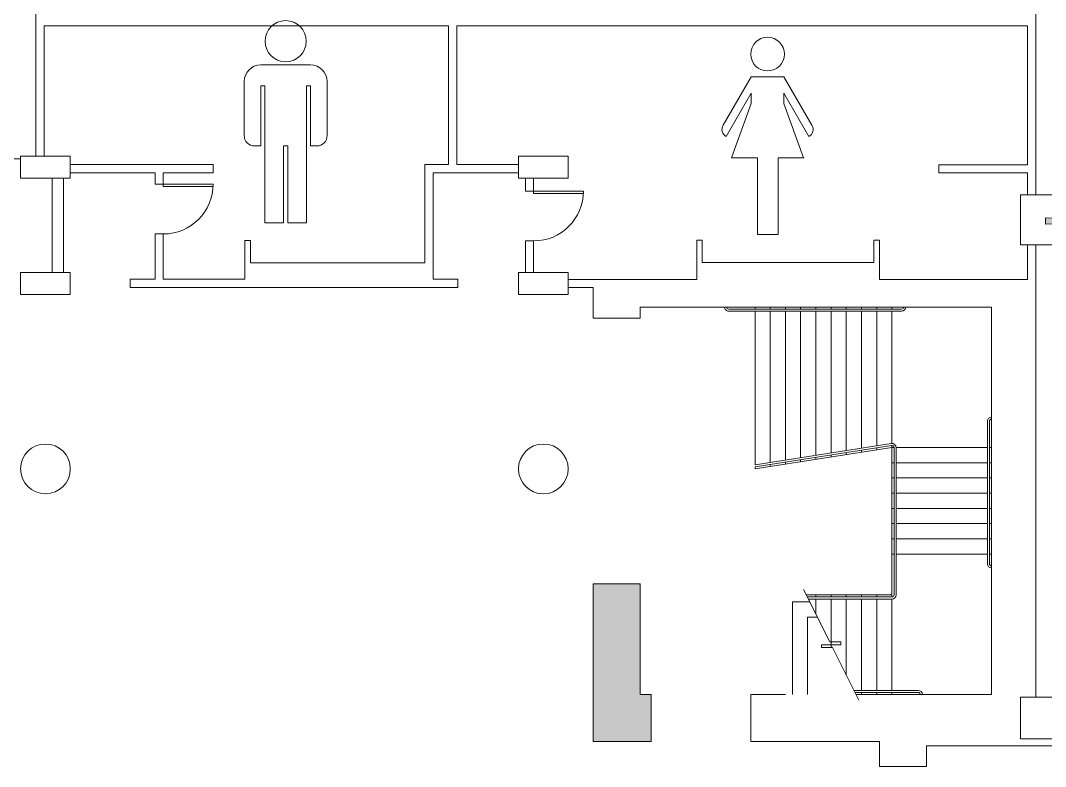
# Model space of a CAD drawing. Header units: inches. Extents: x -10671 to 1761, y -674 to 7170.
# Drawn here: x -3276 to -2535, y -17 to 522 of the extents above; entities that cross this region are included whole.
import ezdxf

# ---------------------------------------------------------------- set-up
doc = ezdxf.new("R2010")
doc.units = ezdxf.units.IN
doc.header["$LTSCALE"] = 19.2
doc.header["$MEASUREMENT"] = 0
doc.linetypes.add('DASHED', pattern=[1.953125, 1.302083, -0.651042])
doc.layers.add('DWG-0', color=7, linetype='Continuous', lineweight=18)
doc.layers.add('Venue-Walls and Doors', color=7, linetype='Continuous', lineweight=5)
for name, color, linetype, lineweight, true_color in [('DWG-bldg-overhang', 7, 'DASHED', 18, 0xc0c0c0), ('Venue-Ceiling-Obstructions', 7, 'Continuous', 5, 0xdd0000), ('Venue-Columns', 7, 'Continuous', 18, 0xc0c0c0), ('Venue-Text-Facility', 4, 'Continuous', 5, 0x00ffff)]:
    doc.layers.add(name, color=color, linetype=linetype, lineweight=lineweight, true_color=true_color)

# ---------------------------------------------------------------- blocks, each defined once
blk = doc.blocks.new('A-xp01$0$B$1636')
at = {"layer": 'DWG-0', "flags": 128}
blk.add_lwpolyline([(-8, -18), (-8, 18), (8, 18), (8, -18)], close=True, dxfattribs=at)
blk = doc.blocks.new('A-xp01$0$B$3030')
at = {"layer": 'DWG-0', "flags": 128}
blk.add_lwpolyline([(-15, -15), (15, -15), (15, 15), (-15, 15)], close=True, dxfattribs=at)
blk = doc.blocks.new('A-xp01$0$AA22C')
at = {"layer": 'DWG-0'}
for p, q in [((0, 0), (0, -12.666)), ((1, 0), (1, -12.666)), ((-1, -13.666), (-1, -14.666))]:
    blk.add_line(p, q, dxfattribs=at)
for radius in [2, 1]:
    blk.add_arc((-1, -12.666), radius, 270, 0, dxfattribs=at)
blk = doc.blocks.new('A-xp01$0$AA22B')
at = {"layer": 'DWG-0'}
for p, q in [((0, 0), (0, -4.666)), ((1, 0), (1, -4.666)), ((-1, -5.666), (-1, -6.666))]:
    blk.add_line(p, q, dxfattribs=at)
for radius in [2, 1]:
    blk.add_arc((-1, -4.666), radius, 270, 0, dxfattribs=at)
blk = doc.blocks.new('A-xp01$0$B$3036')
at = {"layer": 'DWG-0', "flags": 128}
blk.add_lwpolyline([(-15, -18), (-15, 18), (15, 18), (15, -18)], close=True, dxfattribs=at)
blk = doc.blocks.new('A-xp01$0$COL-36R')
at = {"layer": 'DWG-0'}
blk.add_circle((0, 0), 18, dxfattribs=at)
blk = doc.blocks.new('A-xp01$0$AD03A')
at = {"layer": 'DWG-0'}
for p, q in [((0, 1), (0, 0)), ((0.049, 0), (0.049, 0.999)), ((0, 0), (0.049, 0))]:
    blk.add_line(p, q, dxfattribs=at)
blk.add_arc((0, 0), 1, 0, 90, dxfattribs=at)
blk = doc.blocks.new('WOMEN')
at = {"layer": 'Venue-Text-Facility'}
for p, q in [((-8, 76), (-21.46, 52.68)), ((-8, 76), (7.77, 76)), ((7.77, 76), (21.23, 52.68)), ((-8, 68), (-20, 47.22)), ((-8, 68), (-8, 63.1)), ((7.77, 68), (7.77, 63.1)), ((7.77, 68), (19.77, 47.22)), ((-8, 63.1), (-17.5, 37)), ((7.77, 63.1), (17.27, 37)), ((-5, 37), (-17.5, 37)), ((-5, 37), (-5, 0)), ((5, 37), (5, 0)), ((17.5, 37), (5, 37)), ((-5, 0), (5, 0))]:
    blk.add_line(p, q, dxfattribs=at)
blk.add_circle((-0.12, 86.89), 8.11, dxfattribs=at)
for centre, start, end in [((-18.37, 50.58), 145.7954, 244.2046), ((18.14, 50.58), 295.7954, 34.2046)]:
    blk.add_arc(centre, 3.74, start, end, dxfattribs=at)
blk = doc.blocks.new('WOMENSROOM')
at = {"layer": 'Venue-Text-Facility'}
blk.add_blockref('WOMEN', (-8.49, -6.98), dxfattribs=at)
blk = doc.blocks.new('MEN')
at = {"layer": 'Venue-Text-Facility'}
for p, q in [((-2, 76), (22, 76)), ((-10, 42), (-10, 68)), ((-2, 37), (-2, 66)), ((-2, 66), (0, 66)), ((0, 0), (0, 66)), ((20, 66), (20, 0)), ((20, 66), (22, 66)), ((22, 66), (22, 37)), ((30, 68), (30, 42)), ((-2, 37), (-5, 37)), ((11, 37), (9, 37)), ((9, 0), (9, 37)), ((11, 0), (11, 37)), ((25, 37), (22, 37)), ((0, 0), (9, 0)), ((11, 0), (20, 0))]:
    blk.add_line(p, q, dxfattribs=at)
blk.add_circle((10, 87.44), 9.93, dxfattribs=at)
for centre, radius, start, end in [((-2, 68), 8, 90, 180), ((22, 68), 8, 0, 90), ((-5, 42), 5, 180, 270), ((25, 42), 5, 270, 0)]:
    blk.add_arc(centre, radius, start, end, dxfattribs=at)

msp = doc.modelspace()

# ---------------------------------------------------------------- hatches: boundary and pattern name
at = {"layer": 'Venue-Ceiling-Obstructions', "linetype": 'Continuous', "lineweight": 0, "true_color": 0xffff00}
msp.add_hatch(color=2, dxfattribs=at).paths.add_polyline_path([(-2535.26, 375.17), (-34.23, 375.35), (-34.23, 379.45), (-2535.24, 379.65)])
at = {"layer": 'Venue-Columns', "linetype": 'Continuous', "lineweight": 0, "true_color": 0xc0c0c0}
msp.add_hatch(color=9, dxfattribs=at).paths.add_polyline_path([(-2862.24, 115.3), (-2862.24, 1.3), (-2820.24, 1.3), (-2820.24, 35.3), (-2828.24, 35.3), (-2828.24, 115.3)])

# ---------------------------------------------------------------- linework, layer by layer
at = {"layer": 'DWG-bldg-overhang', "linetype": 'DASHED'}
msp.add_line((-3276.25, 422.31), (-3600.26, 422.31), dxfattribs=at)
at = {"layer": 'Venue-Ceiling-Obstructions', "flags": 128}
msp.add_lwpolyline([(-2535.26, 375.17), (-34.23, 375.35), (-34.23, 379.45), (-2535.24, 379.65)], close=True, dxfattribs=at)
at = {"layer": 'Venue-Walls and Doors'}
for p, q in [((-3265.21, 424.31), (-3265.21, 723.52)), ((-2542.27, 723.3), (-2542.27, 396.3)), ((-2542.27, 723.3), (-2542.27, 396.3)), ((-2966.77, 518.39), (-3259.21, 518.39)), ((-3259.21, 424.31), (-3259.21, 518.39)), ((-2966.77, 418.31), (-2966.77, 518.39)), ((-2548.27, 518.39), (-2960.77, 518.39)), ((-2960.77, 418.31), (-2960.77, 518.39)), ((-2548.27, 518.39), (-2598.25, 518.39)), ((-2548.27, 418.14), (-2548.27, 518.39)), ((-2548.27, 418.14), (-2548.27, 518.39)), ((-3240.26, 418.31), (-3137.01, 418.31)), ((-3137.01, 418.31), (-3137.01, 412.31)), ((-2984.01, 418.31), (-2984.01, 347.31)), ((-2966.77, 418.31), (-2984.01, 418.31)), ((-2916.26, 418.31), (-2960.77, 418.31)), ((-2548.27, 418.14), (-2612.27, 418.14)), ((-2612.27, 412.14), (-2612.27, 418.14)), ((-2548.27, 418.14), (-2598.25, 418.14)), ((-3253.26, 408.31), (-3253.26, 340.31)), ((-3245.26, 408.31), (-3245.26, 340.31)), ((-3240.26, 412.31), (-3179.01, 412.31)), ((-3179.01, 412.31), (-3179.01, 404.06)), ((-3173.01, 412.31), (-3173.01, 404.06)), ((-3173.01, 412.31), (-3137.01, 412.31)), ((-2978.01, 412.31), (-2978.01, 335.31)), ((-2916.26, 412.31), (-2978.01, 412.31)), ((-2911.26, 399.06), (-2911.26, 408.31)), ((-2905.26, 399.06), (-2905.26, 408.31)), ((-2548.27, 412.14), (-2612.27, 412.14)), ((-2548.27, 412.14), (-2598.25, 412.14)), ((-2548.27, 396.31), (-2548.27, 412.14)), ((-2548.27, 396.31), (-2548.27, 412.14)), ((-3173.01, 404.06), (-3179.01, 404.06)), ((-2905.26, 399.06), (-2911.26, 399.06)), ((-3173.01, 368.06), (-3179.01, 368.06)), ((-3179.01, 368.06), (-3179.01, 335.31)), ((-3173.01, 368.06), (-3173.01, 335.31)), ((-3114, 363.31), (-3114, 335.31)), ((-3110, 363.31), (-3114, 363.31)), ((-3110, 347.31), (-3110, 363.31)), ((-2659.32, 363.52), (-2655.32, 363.52)), ((-2659.32, 347.52), (-2659.32, 363.52)), ((-2655.32, 363.52), (-2655.32, 335.3)), ((-2905.26, 363.06), (-2911.26, 363.06)), ((-2911.26, 340.31), (-2911.26, 363.06)), ((-2905.26, 340.31), (-2905.26, 363.06)), ((-2548.27, 335.3), (-2548.27, 360.23)), ((-2548.27, 335.3), (-2548.27, 360.23)), ((-2542.27, 360.3), (-2542.27, 33.3)), ((-2542.27, 360.3), (-2542.27, 33.3)), ((-2984, 347.31), (-3110, 347.31)), ((-2783.32, 347.52), (-2659.32, 347.52)), ((-3197.01, 335.31), (-3197.01, 329.31)), ((-3179.01, 335.31), (-3197.01, 335.31)), ((-3114, 335.31), (-3173.01, 335.31)), ((-2960.01, 335.31), (-2978.01, 335.31)), ((-2960.01, 335.31), (-2960.01, 329.31)), ((-2880.26, 335.3), (-2787.32, 335.3)), ((-2655.32, 335.3), (-2548.27, 335.3)), ((-2598.25, 335.3), (-2548.27, 335.3)), ((-2960.01, 329.31), (-3197.01, 329.31)), ((-2880.24, 329.3), (-2862.24, 329.3)), ((-2862.24, 329.3), (-2862.24, 307.3)), ((-2574.24, 315.3), (-2828.24, 315.3)), ((-2828.24, 315.3), (-2828.24, 307.3)), ((-2745.24, 313.8), (-2745.24, 315.3)), ((-2745.24, 313.8), (-2646.24, 313.8)), ((-2745.24, 201.3), (-2745.24, 312.3)), ((-2745.24, 312.3), (-2646.24, 312.3)), ((-2734.24, 313.8), (-2734.24, 315.3)), ((-2734.24, 203.02), (-2734.24, 312.3)), ((-2723.24, 313.8), (-2723.24, 315.3)), ((-2723.24, 204.74), (-2723.24, 312.3)), ((-2712.24, 313.8), (-2712.24, 315.3)), ((-2712.24, 206.46), (-2712.24, 312.3)), ((-2701.24, 313.8), (-2701.24, 315.3)), ((-2701.24, 208.18), (-2701.24, 312.3)), ((-2690.24, 313.8), (-2690.24, 315.3)), ((-2690.24, 209.91), (-2690.24, 312.3)), ((-2679.24, 313.8), (-2679.24, 315.3)), ((-2679.24, 211.63), (-2679.24, 312.3)), ((-2668.24, 313.8), (-2668.24, 315.3)), ((-2668.24, 213.35), (-2668.24, 312.3)), ((-2657.24, 313.8), (-2657.24, 315.3)), ((-2657.24, 215.07), (-2657.24, 312.3)), ((-2646.24, 313.8), (-2646.24, 315.3)), ((-2646.24, 216.8), (-2646.24, 312.3)), ((-2574.24, 315.3), (-2598.25, 315.3)), ((-2574.24, 315.3), (-2574.24, 35.3)), ((-2574.24, 315.3), (-2574.24, 35.3)), ((-2862.24, 307.3), (-2828.24, 307.3)), ((-2745.24, 201.3), (-2646.7, 216.72)), ((-2745.24, 199.8), (-2646.47, 215.26)), ((-2646.24, 213.78), (-2646.24, 215.3)), ((-2745.01, 198.31), (-2646.24, 213.78)), ((-2690.24, 206.89), (-2690.24, 208.41)), ((-2679.24, 208.61), (-2679.24, 210.13)), ((-2668.24, 210.33), (-2668.24, 211.85)), ((-2657.24, 212.06), (-2657.24, 213.57)), ((-2646.24, 213.78), (-2646.24, 107.3)), ((-2646.24, 213.78), (-2644.74, 213.78)), ((-2644.74, 213.78), (-2644.74, 107.3)), ((-2643.24, 213.78), (-2577.24, 213.78)), ((-2643.24, 213.76), (-2643.24, 107.3)), ((-2598.25, 213.78), (-2577.24, 213.78)), ((-2577.24, 213.78), (-2577.24, 136.78)), ((-2577.24, 213.78), (-2577.24, 136.78)), ((-2577.24, 213.78), (-2577.24, 136.78)), ((-2575.74, 213.78), (-2575.74, 136.78)), ((-2575.74, 213.78), (-2574.24, 213.78)), ((-2575.74, 213.78), (-2575.74, 136.78)), ((-2575.74, 213.78), (-2575.74, 136.78)), ((-2575.74, 213.78), (-2574.24, 213.78)), ((-2575.74, 213.78), (-2574.24, 213.78)), ((-2734.24, 200), (-2734.24, 201.52)), ((-2723.24, 201.72), (-2723.24, 203.24)), ((-2712.24, 203.44), (-2712.24, 204.96)), ((-2701.24, 205.17), (-2701.24, 206.68)), ((-2646.24, 202.78), (-2644.74, 202.78)), ((-2643.24, 202.78), (-2577.24, 202.78)), ((-2598.25, 202.78), (-2577.24, 202.78)), ((-2575.74, 202.78), (-2574.24, 202.78)), ((-2575.74, 202.78), (-2574.24, 202.78)), ((-2575.74, 202.78), (-2574.24, 202.78)), ((-2745.24, 198.3), (-2745.24, 199.8)), ((-2745.24, 198.3), (-2745.24, 199.8)), ((-2646.24, 191.78), (-2644.74, 191.78)), ((-2643.24, 191.78), (-2577.24, 191.78)), ((-2598.25, 191.78), (-2577.24, 191.78)), ((-2575.74, 191.78), (-2574.24, 191.78)), ((-2575.74, 191.78), (-2574.24, 191.78)), ((-2575.74, 191.78), (-2574.24, 191.78)), ((-2646.24, 180.78), (-2644.74, 180.78)), ((-2643.24, 180.78), (-2577.24, 180.78)), ((-2598.25, 180.78), (-2577.24, 180.78)), ((-2575.74, 180.78), (-2574.24, 180.78)), ((-2575.74, 180.78), (-2574.24, 180.78)), ((-2575.74, 180.78), (-2574.24, 180.78)), ((-2646.24, 169.78), (-2644.74, 169.78)), ((-2643.24, 169.78), (-2577.24, 169.78)), ((-2598.25, 169.78), (-2577.24, 169.78)), ((-2575.74, 169.78), (-2574.24, 169.78)), ((-2575.74, 169.78), (-2574.24, 169.78)), ((-2575.74, 169.78), (-2574.24, 169.78)), ((-2646.24, 158.78), (-2644.74, 158.78)), ((-2643.24, 158.78), (-2577.24, 158.78)), ((-2598.25, 158.78), (-2577.24, 158.78)), ((-2575.74, 158.78), (-2574.24, 158.78)), ((-2575.74, 158.78), (-2574.24, 158.78)), ((-2575.74, 158.78), (-2574.24, 158.78)), ((-2646.24, 147.78), (-2644.74, 147.78)), ((-2643.24, 147.78), (-2577.24, 147.78)), ((-2598.25, 147.78), (-2577.24, 147.78)), ((-2575.74, 147.78), (-2574.24, 147.78)), ((-2575.74, 147.78), (-2574.24, 147.78)), ((-2575.74, 147.78), (-2574.24, 147.78)), ((-2646.24, 136.78), (-2644.74, 136.78)), ((-2643.24, 136.78), (-2577.24, 136.78)), ((-2598.25, 136.78), (-2577.24, 136.78)), ((-2575.74, 136.78), (-2574.24, 136.78)), ((-2575.74, 136.78), (-2574.24, 136.78)), ((-2575.74, 136.78), (-2574.24, 136.78)), ((-2862.24, 115.3), (-2828.24, 115.3)), ((-2862.24, 115.3), (-2862.24, 1.3)), ((-2828.24, 115.3), (-2828.24, 35.3)), ((-2691.24, 73.3), (-2710.24, 111.3)), ((-2646.24, 107.3), (-2708.24, 107.3)), ((-2646.24, 105.8), (-2707.49, 105.8)), ((-2646.24, 105.8), (-2707.49, 105.8)), ((-2646.24, 104.3), (-2706.74, 104.3)), ((-2701.24, 107.3), (-2701.24, 105.8)), ((-2701.24, 104.3), (-2701.24, 93.3)), ((-2690.24, 107.3), (-2690.24, 105.8)), ((-2690.24, 104.3), (-2690.24, 69.3)), ((-2679.24, 107.3), (-2679.24, 105.8)), ((-2679.24, 104.3), (-2679.24, 49.3)), ((-2668.24, 107.3), (-2668.24, 105.8)), ((-2668.24, 104.3), (-2668.24, 38.3)), ((-2657.24, 107.3), (-2657.24, 105.8)), ((-2657.24, 104.3), (-2657.24, 38.3)), ((-2646.24, 107.3), (-2646.24, 105.8)), ((-2646.24, 104.3), (-2646.24, 38.3)), ((-2718.24, 35.3), (-2718.24, 102.3)), ((-2718.24, 102.3), (-2705.74, 102.3)), ((-2707.24, 35.3), (-2707.24, 91.3)), ((-2707.24, 91.3), (-2700.24, 91.3)), ((-2697.24, 69.3), (-2697.24, 71.3)), ((-2697.24, 71.3), (-2683.24, 71.3)), ((-2689.24, 69.3), (-2697.24, 69.3)), ((-2683.24, 73.3), (-2691.24, 73.3)), ((-2670.24, 31.3), (-2689.24, 69.3)), ((-2683.24, 71.3), (-2683.24, 73.3)), ((-2646.24, 38.3), (-2673.74, 38.3)), ((-2828.24, 35.3), (-2820.24, 35.3)), ((-2820.24, 35.3), (-2820.24, 1.3)), ((-2748.24, 35.3), (-2748.24, 1.3)), ((-2748.24, 35.3), (-2723.24, 35.3)), ((-2646.24, 36.8), (-2672.99, 36.8)), ((-2672.24, 35.3), (-2574.24, 35.3)), ((-2668.24, 36.8), (-2668.24, 35.3)), ((-2657.24, 36.8), (-2657.24, 35.3)), ((-2646.24, 36.8), (-2646.24, 35.3)), ((-2598.25, 35.3), (-2574.24, 35.3)), ((-2598.25, 35.3), (-2574.24, 35.3)), ((-2862.24, 1.3), (-2820.24, 1.3)), ((-2748.24, 1.3), (-2655.24, 1.3)), ((-2655.24, -16.7), (-2655.24, 1.3)), ((-2478.28, -1.72), (-2621.24, -1.72)), ((-2621.24, -16.7), (-2621.24, -1.72)), ((-2621.24, -16.7), (-2655.24, -16.7))]:
    msp.add_line(p, q, dxfattribs=at)
at = {"layer": 'Venue-Walls and Doors', "linetype": 'Continuous'}
msp.add_line((-2423.77, -1.72), (-2598.25, -1.72), dxfattribs=at)
at = {"layer": 'Venue-Walls and Doors', "flags": 128}
msp.add_lwpolyline([(-2783.32, 347.52), (-2783.32, 363.52), (-2787.32, 363.52), (-2787.32, 335.3)], dxfattribs=at)
at = {"layer": 'Venue-Walls and Doors'}
for centre, radius, start, end in [((-2646.24, 213.76), 3, 0, 98.89831), ((-2646.24, 213.78), 1.5, 0, 98.89831), ((-2646.24, 107.3), 3, 270, 0), ((-2646.24, 107.3), 1.5, 270, 0)]:
    msp.add_arc(centre, radius, start, end, dxfattribs=at)

# ---------------------------------------------------------------- block references
at = {"layer": 'Venue-Columns'}
for name, p, rotation in [('A-xp01$0$B$1636', (-3258.25, 416.31), 90), ('A-xp01$0$B$1636', (-2898.26, 416.31), 90), ('A-xp01$0$B$3036', (-2538.26, 378.31), 180), ('A-xp01$0$B$1636', (-3258.25, 332.31), 90), ('A-xp01$0$B$1636', (-2898.26, 332.31), 90), ('A-xp01$0$COL-36R', (-3258.25, 198.31), 90), ('A-xp01$0$COL-36R', (-2898.26, 198.3), 90), ('A-xp01$0$B$3030', (-2538.26, 18.3), 90)]:
    msp.add_blockref(name, p, dxfattribs=dict(at, rotation=rotation))
at = {"layer": 'Venue-Text-Facility', "xscale": 1.5, "yscale": 1.5, "zscale": 1.5}
for name, p in [('MEN', (-3099.55, 376.18)), ('WOMENSROOM', (-2723.26, 378.18))]:
    msp.add_blockref(name, p, dxfattribs=at)
at = {"layer": 'Venue-Walls and Doors'}
for name, p, xscale, yscale, zscale, rotation in [('A-xp01$0$AD03A', (-3173.01, 404.06), 36, 36, 36, 270), ('A-xp01$0$AD03A', (-2905.26, 399.06), 36, 36, 36, 270), ('A-xp01$0$AA22C', (-2745.24, 313.8), 1.5, 1.5, 1.5, 270), ('A-xp01$0$AA22C', (-2575.74, 213.78), 1.5, 1.5, 1.5, 180), ('A-xp01$0$AA22C', (-2575.74, 213.78), 1.5, 1.5, 1.5, 180), ('A-xp01$0$AA22C', (-2575.74, 213.78), 1.5, 1.5, 1.5, 180), ('A-xp01$0$AA22C', (-2646.24, 36.8), 1.5, 1.5, 1.5, 90)]:
    msp.add_blockref(name, p, dxfattribs=dict(at, xscale=xscale, yscale=yscale, zscale=zscale, rotation=rotation))
at = {"layer": 'Venue-Walls and Doors', "xscale": -1.5, "yscale": 1.5, "rotation": 90}
msp.add_blockref('A-xp01$0$AA22B', (-2646.24, 313.8), dxfattribs=at)
at = {"layer": 'Venue-Walls and Doors', "xscale": -1.5, "yscale": 1.5}
msp.add_blockref('A-xp01$0$AA22B', (-2575.74, 136.78), dxfattribs=at)
msp.add_blockref('A-xp01$0$AA22B', (-2575.74, 136.78), dxfattribs=at)
msp.add_blockref('A-xp01$0$AA22B', (-2575.74, 136.78), dxfattribs=at)

doc.saveas('drawing.dxf')
